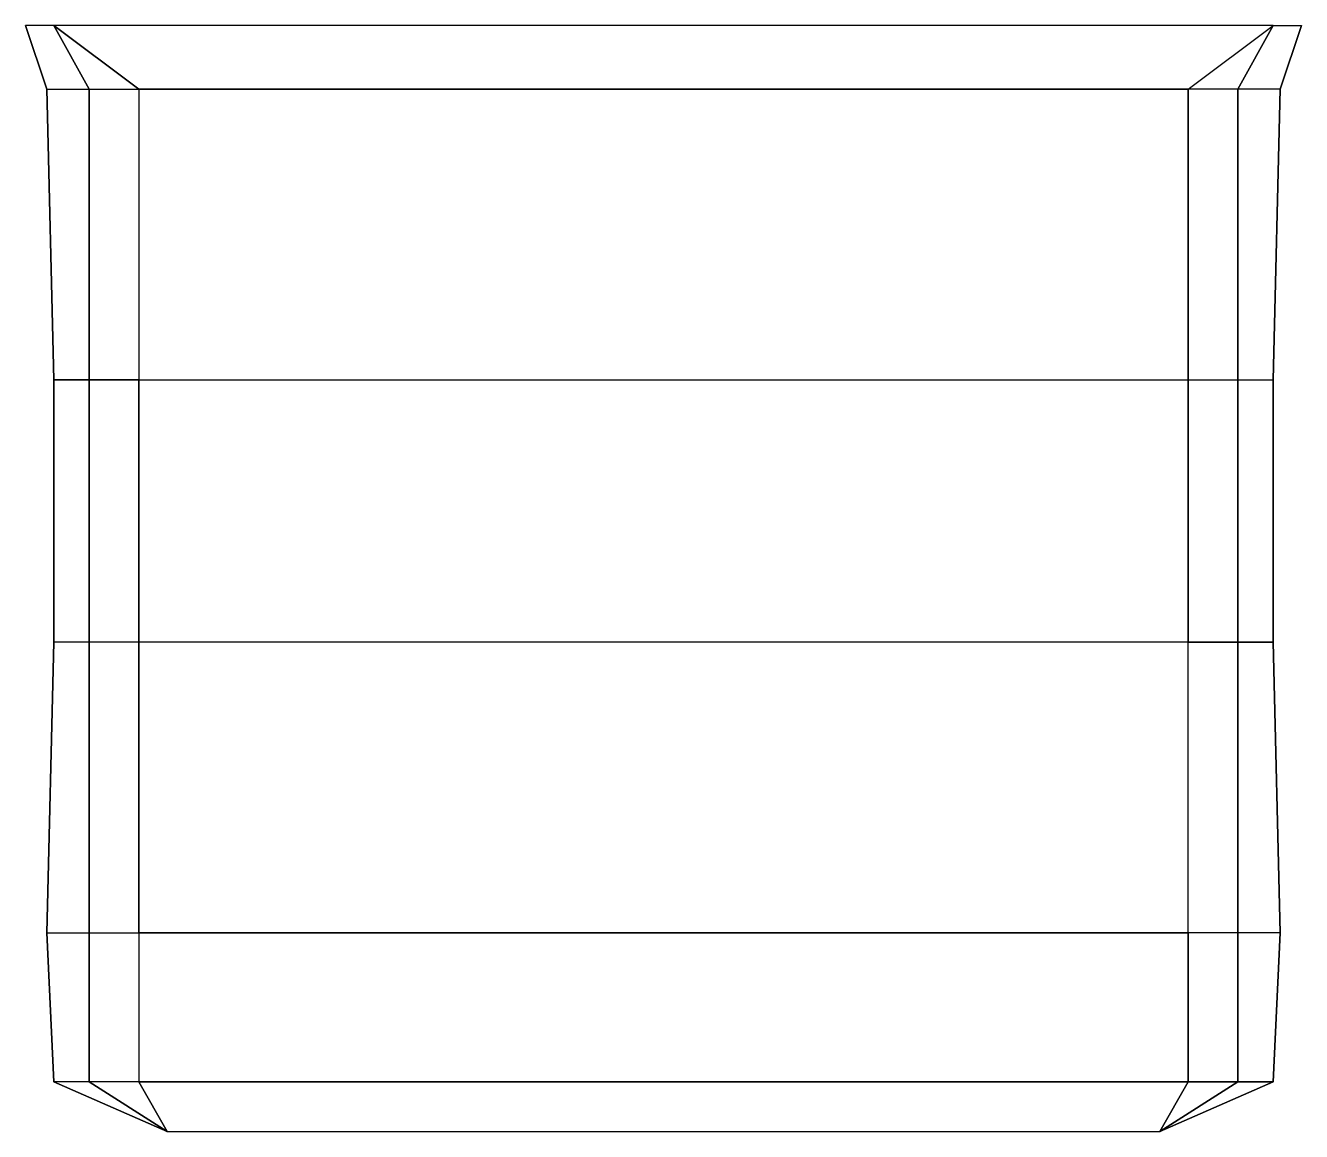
# Model space of a CAD drawing. Extents: x -0.9 to 0.9, y -2.72 to -1.16.
import ezdxf

# ---------------------------------------------------------------- set-up
doc = ezdxf.new("R2010")
doc.units = 0
doc.layers.add('HANSA_TENT', color=3, linetype='CONTINUOUS')

msp = doc.modelspace()

# ---------------------------------------------------------------- linework, layer by layer
at = {"layer": 'HANSA_TENT'}
for points in [[(-0.87, -1.25, 2.11), (-0.9, -1.16, 2.2), (-0.9, -1.16, 1.7), (-0.87, -1.25, 1.7)], [(-0.81, -1.25, 2.2), (-0.86, -1.16, 2.24), (-0.9, -1.16, 2.2), (-0.87, -1.25, 2.11)], [(0.74, -1.25, 2.23), (0.86, -1.16, 2.24), (-0.86, -1.16, 2.24), (-0.74, -1.25, 2.23)], [(-0.74, -1.25, 2.23), (-0.86, -1.16, 2.24), (-0.86, -1.16, 2.24), (-0.81, -1.25, 2.2)], [(0.74, -1.25, 2.23), (0.86, -1.16, 2.24), (0.86, -1.16, 2.24), (0.81, -1.25, 2.2)], [(0.81, -1.25, 2.2), (0.86, -1.16, 2.24), (0.9, -1.16, 2.2), (0.87, -1.25, 2.11)], [(0.87, -1.25, 2.11), (0.9, -1.16, 2.2), (0.9, -1.16, 1.7), (0.87, -1.25, 1.7)], [(-0.81, -1.25, 2.2), (-0.81, -1.66, 2.17), (-0.86, -1.66, 2.09), (-0.87, -1.25, 2.11)], [(-0.87, -1.25, 2.11), (-0.86, -1.66, 2.09), (-0.86, -1.66, 1.7), (-0.87, -1.25, 1.7)], [(-0.74, -1.25, 2.23), (-0.74, -1.66, 2.19), (-0.81, -1.66, 2.17), (-0.81, -1.25, 2.2)], [(-0.74, -1.25, 2.23), (-0.74, -1.66, 2.19), (0.74, -1.66, 2.19), (0.74, -1.25, 2.23)], [(0.74, -1.25, 2.23), (0.74, -1.66, 2.19), (0.81, -1.66, 2.17), (0.81, -1.25, 2.2)], [(0.81, -1.25, 2.2), (0.81, -1.66, 2.17), (0.86, -1.66, 2.09), (0.87, -1.25, 2.11)], [(0.87, -1.25, 2.11), (0.86, -1.66, 2.09), (0.86, -1.66, 1.7), (0.87, -1.25, 1.7)], [(-0.86, -1.66, 2.09), (-0.86, -2.03, 2.09), (-0.86, -2.03, 1.7), (-0.86, -1.66, 1.7)], [(-0.81, -1.66, 2.17), (-0.81, -2.03, 2.17), (-0.86, -2.03, 2.09), (-0.86, -1.66, 2.09)], [(-0.74, -1.66, 2.19), (-0.74, -2.03, 2.19), (-0.81, -2.03, 2.17), (-0.81, -1.66, 2.17)], [(0.74, -1.66, 2.19), (0.74, -2.03, 2.19), (-0.74, -2.03, 2.19), (-0.74, -1.66, 2.19)], [(0.81, -1.66, 2.17), (0.81, -2.03, 2.17), (0.74, -2.03, 2.19), (0.74, -1.66, 2.19)], [(0.86, -1.66, 2.09), (0.86, -2.03, 2.09), (0.81, -2.03, 2.17), (0.81, -1.66, 2.17)], [(0.86, -1.66, 1.7), (0.86, -2.03, 1.7), (0.86, -2.03, 2.09), (0.86, -1.66, 2.09)], [(-0.87, -2.44, 2.11), (-0.86, -2.03, 2.09), (-0.86, -2.03, 1.7), (-0.87, -2.44, 1.7)], [(-0.81, -2.44, 2.2), (-0.81, -2.03, 2.17), (-0.86, -2.03, 2.09), (-0.87, -2.44, 2.11)], [(-0.74, -2.44, 2.23), (-0.74, -2.03, 2.19), (-0.81, -2.03, 2.17), (-0.81, -2.44, 2.2)], [(0.74, -2.44, 2.23), (0.74, -2.03, 2.19), (-0.74, -2.03, 2.19), (-0.74, -2.44, 2.23)], [(0.74, -2.44, 2.23), (0.74, -2.03, 2.19), (0.81, -2.03, 2.17), (0.81, -2.44, 2.2)], [(0.81, -2.44, 2.2), (0.81, -2.03, 2.17), (0.86, -2.03, 2.09), (0.87, -2.44, 2.11)], [(0.87, -2.44, 2.11), (0.86, -2.03, 2.09), (0.86, -2.03, 1.7), (0.87, -2.44, 1.7)], [(-0.81, -2.44, 2.2), (-0.81, -2.65, 1.98), (-0.86, -2.65, 1.93), (-0.87, -2.44, 2.11)], [(-0.87, -2.44, 2.11), (-0.86, -2.65, 1.93), (-0.86, -2.65, 1.7), (-0.87, -2.44, 1.7)], [(-0.74, -2.44, 2.23), (-0.74, -2.65, 2), (-0.81, -2.65, 1.98), (-0.81, -2.44, 2.2)], [(-0.74, -2.44, 2.23), (-0.74, -2.65, 2), (0.74, -2.65, 2), (0.74, -2.44, 2.23)], [(0.74, -2.44, 2.23), (0.74, -2.65, 2), (0.81, -2.65, 1.98), (0.81, -2.44, 2.2)], [(0.81, -2.44, 2.2), (0.81, -2.65, 1.98), (0.86, -2.65, 1.93), (0.87, -2.44, 2.11)], [(0.87, -2.44, 2.11), (0.86, -2.65, 1.93), (0.86, -2.65, 1.7), (0.87, -2.44, 1.7)], [(-0.81, -2.65, 1.98), (-0.86, -2.65, 1.93), (-0.7, -2.72, 1.7), (-0.81, -2.65, 1.98)], [(-0.86, -2.65, 1.93), (-0.86, -2.65, 1.7), (-0.7, -2.72, 1.7), (-0.86, -2.65, 1.93)], [(-0.74, -2.65, 2), (-0.81, -2.65, 1.98), (-0.7, -2.72, 1.7), (-0.74, -2.65, 2)], [(-0.74, -2.65, 2), (-0.7, -2.72, 1.7), (0.7, -2.72, 1.7), (0.74, -2.65, 2)], [(0.86, -2.65, 1.93), (0.7, -2.72, 1.7), (0.7, -2.72, 1.7), (0.86, -2.65, 1.7)], [(0.81, -2.65, 1.98), (0.7, -2.72, 1.7), (0.7, -2.72, 1.7), (0.86, -2.65, 1.93)], [(0.74, -2.65, 2), (0.7, -2.72, 1.7), (0.7, -2.72, 1.7), (0.81, -2.65, 1.98)]]:
    msp.add_3dface(points, dxfattribs=at)

doc.saveas('drawing.dxf')
